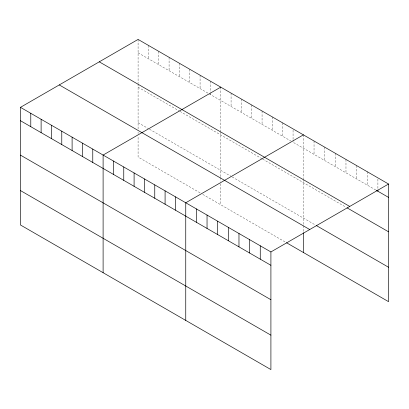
<?xml version="1.0" encoding="UTF-8"?>
<svg xmlns="http://www.w3.org/2000/svg" width="409" height="409" viewBox="0 0 409 409"><rect width="100%" height="100%" fill="white"/><g stroke="black" fill="none" stroke-linecap="round" stroke-linejoin="round"><path stroke-width="0.31" stroke-dasharray="2.04 1.53" d="M138.089 52.792L290.886 141.008M375.779 190.016L293.064 142.26L293.064 140.353M138.089 87.199L179.418 111.059M179.96 111.371L262.067 158.774M262.614 159.091L345.973 207.215M138.089 122.649L148.421 128.615M149.51 129.239L231.075 176.33M232.164 176.959L315.636 225.154M200.078 192.843L138.089 157.056L138.089 136.028M202.798 194.413L285.993 242.45M377.906 179.152L377.906 189.336M367.262 171.734L367.262 185.098M356.617 165.589L356.617 178.953M345.973 159.444L345.973 172.808M335.329 153.298L335.329 166.662M324.685 147.153L324.685 160.517M314.04 141.003L314.04 154.372M303.396 134.858L303.396 178.81M303.396 179.449L303.396 225.093M303.396 225.732L303.396 232.102M293.064 130.169L293.064 139.714M282.731 122.93L282.731 136.299M272.399 116.964L272.399 130.333M262.067 111.003L262.067 124.367M251.734 105.036L251.734 118.4M241.407 99.07L241.407 112.439M231.075 93.104L231.075 106.473M220.742 87.143L220.742 131.095M220.742 131.729L220.742 176.739M220.742 177.378L220.742 181.197M220.742 183.748L220.742 204.776M210.41 81.176L210.41 91.999M210.41 92.633L210.41 94.545M200.078 75.21L200.078 88.579M189.75 69.249L189.75 82.613M179.418 63.283L179.418 76.647M169.086 57.316L169.086 70.685M158.753 51.35L158.753 64.719M148.421 45.389L148.421 58.753M138.089 39.422L138.089 83.375M138.089 84.014L138.089 129.658M138.089 132.204L138.089 133.482"/><path stroke-width="0.61" d="M20.45 107.342L270.911 251.944L270.911 369.578L20.45 224.976L20.45 107.342L138.089 39.422L388.55 184.024L388.55 301.658L286.535 242.762M220.742 87.143L103.104 155.062L103.104 272.696M303.396 134.858L185.752 202.777L185.752 320.411M270.911 251.944L388.55 184.024M376.311 190.323L388.55 197.389M99.269 61.836L349.731 206.438M347.036 207.833L388.55 231.801M316.167 225.461L388.55 267.251M59.269 84.929L309.731 229.531M20.45 120.711L270.911 265.308M20.45 155.118L270.911 299.72M20.45 190.568L270.911 335.17M377.906 189.97L377.906 191.243M303.396 232.741L303.396 252.491M260.267 245.799L260.267 259.163M249.618 239.654L249.618 253.018M238.974 233.508L238.974 246.872M228.329 227.363L228.329 240.727M217.685 221.218L217.685 234.582M207.041 215.068L207.041 228.437M196.397 208.922L196.397 222.291M175.42 196.816L175.42 210.18M165.088 190.85L165.088 204.214M154.76 184.883L154.76 198.253M144.428 178.922L144.428 192.286M134.096 172.956L134.096 186.32M123.763 166.99L123.763 180.359M113.431 161.023L113.431 174.392M92.771 149.096L92.771 162.46M82.439 143.13L82.439 156.499M72.107 137.168L72.107 150.532M61.774 131.202L61.774 144.566M51.442 125.236L51.442 138.605M41.115 119.27L41.115 132.639M30.782 113.308L30.782 126.672"/></g></svg>
